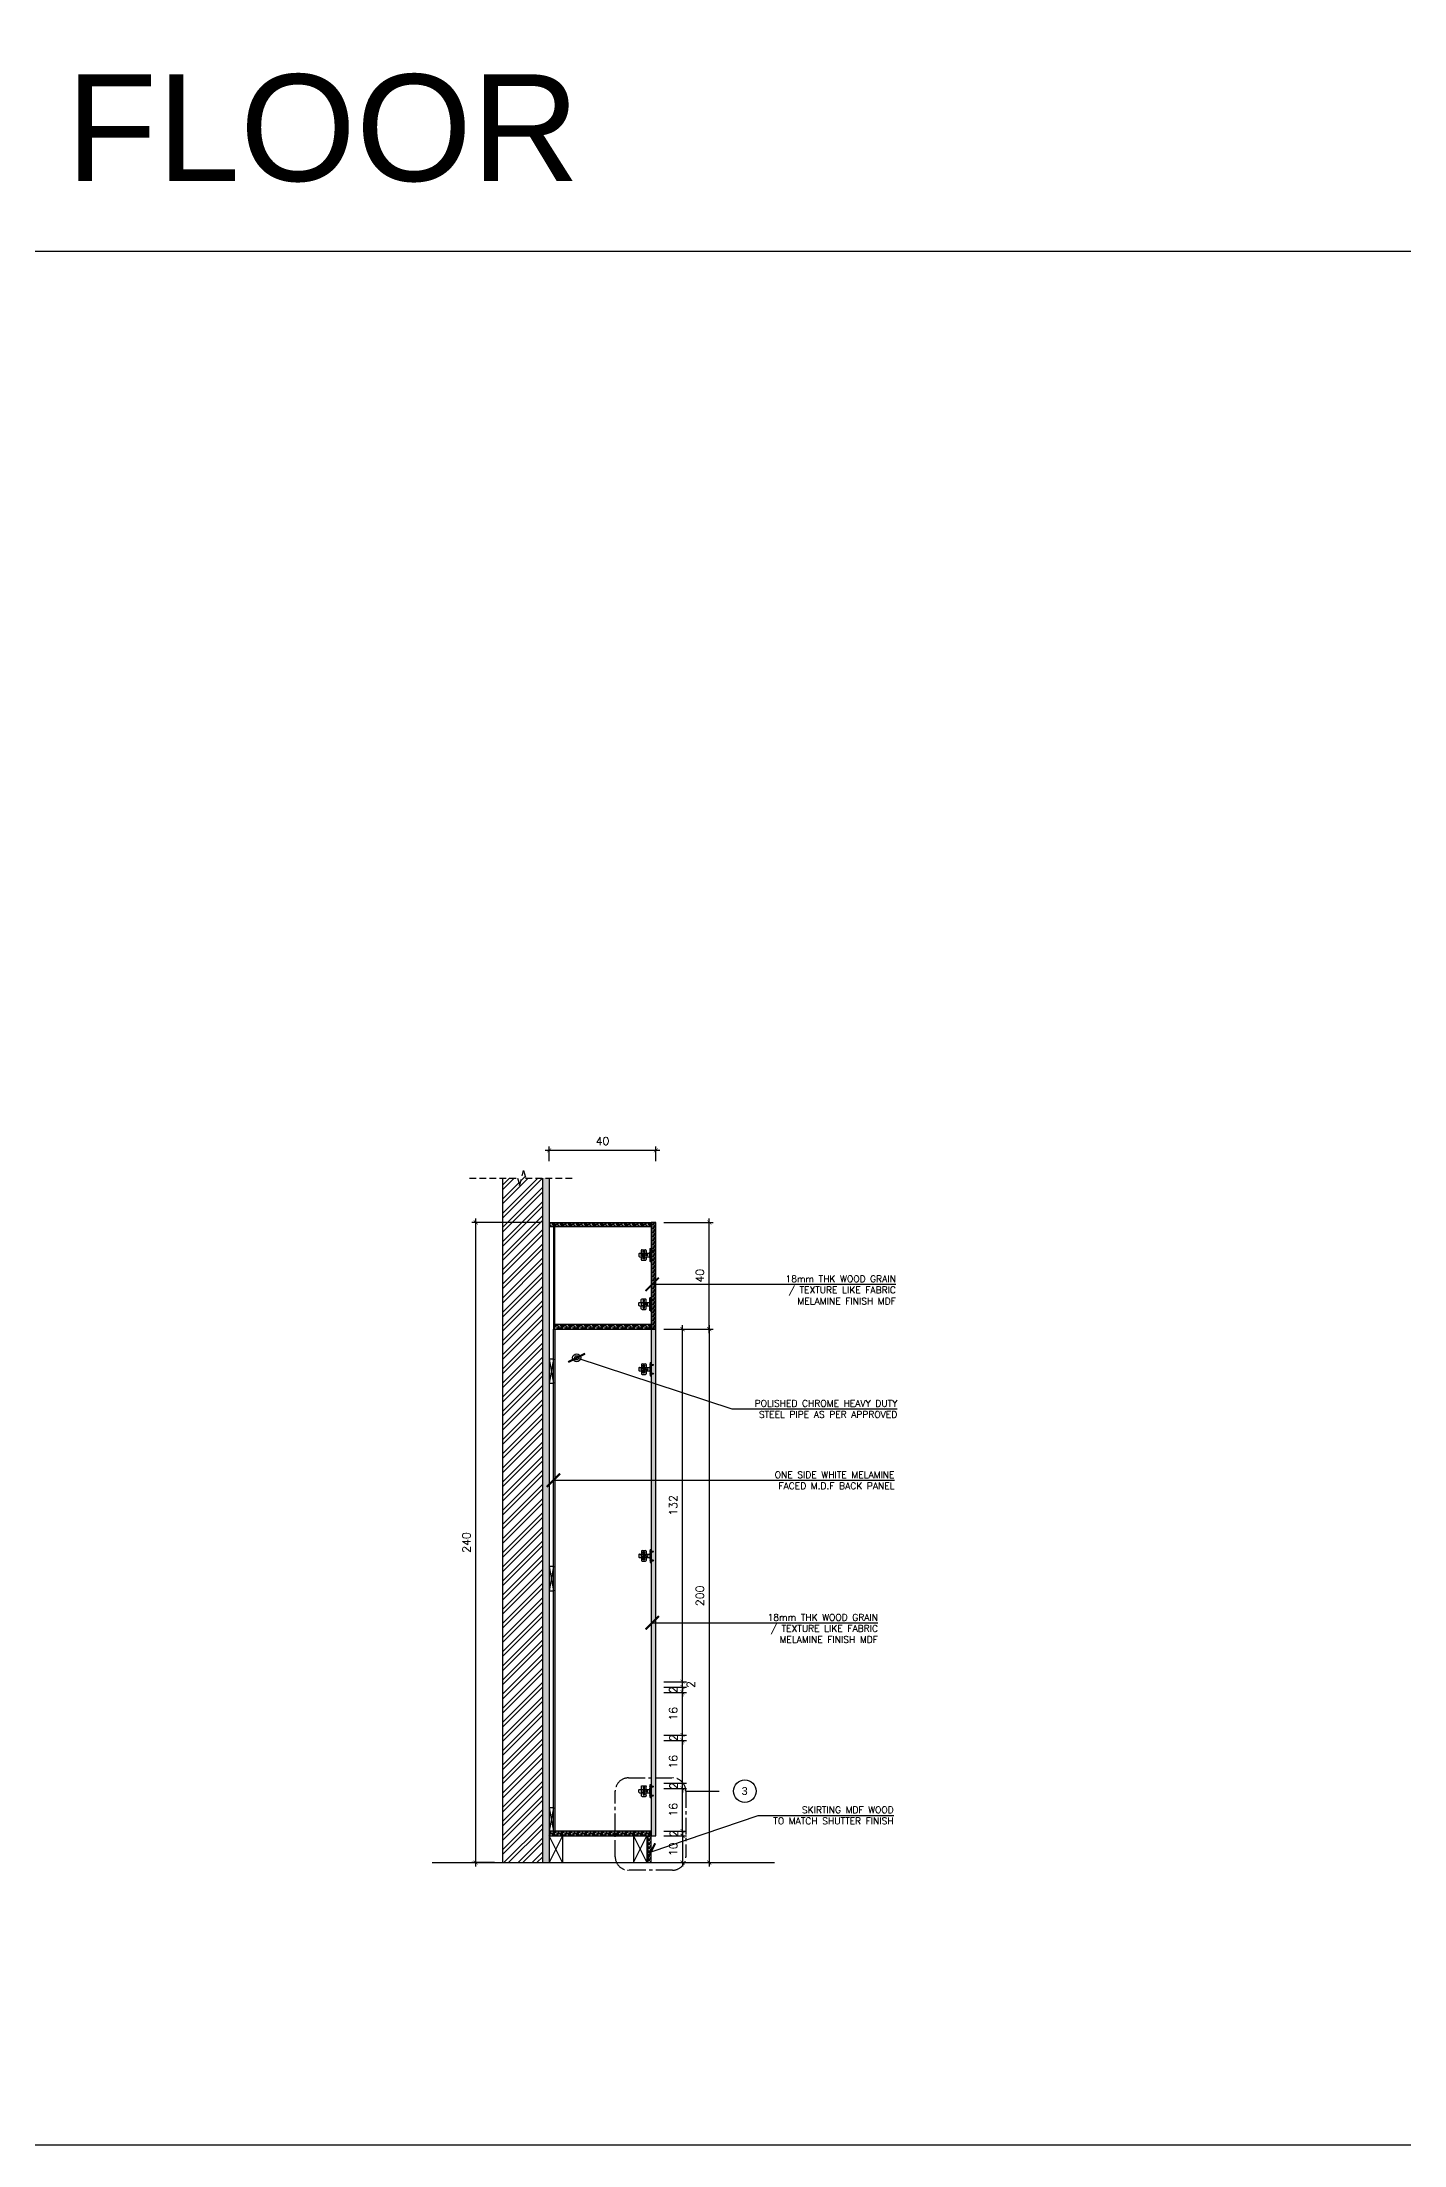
# Model space of a CAD drawing. Header units: centimetres. Extents: x -1287 to 4833, y -4090 to 0.
# Drawn here: x 3609 to 4120, y -2400 to -1612 of the extents above; entities that cross this region are included whole.
import ezdxf
from ezdxf.enums import TextEntityAlignment as Align

# ---------------------------------------------------------------- set-up
doc = ezdxf.new("R2010")
doc.units = ezdxf.units.CM
doc.header["$LTSCALE"] = 100
doc.header["$MEASUREMENT"] = 0
for name, pattern in [('CENTER', [2, 1.25, -0.25, 0.25, -0.25]), ('DASHDOT', [1, 0.5, -0.25, 0, -0.25]), ('HIDDEN', [0.375, 0.25, -0.125])]:
    doc.linetypes.add(name, pattern=pattern)
for name, color, linetype in [('CABINET', 4, 'Continuous'), ('DIM IN', 1, 'Continuous'), ('HATCH', 1, 'Continuous'), ('HIDDEN', 8, 'HIDDEN'), ('ID_TitleBlock-Text', 3, 'Continuous'), ('PLASTER', 8, 'Continuous'), ('SECTION LINE', 6, 'DASHDOT'), ('TEXT', 3, 'Continuous'), ('WALL SECTION Y-Y FOR XREF$0$TEXT', 3, 'Continuous'), ('WALL-03', 2, 'Continuous'), ('WALL-04', 1, 'Continuous')]:
    doc.layers.add(name, color=color, linetype=linetype)
doc.styles.add('ART', font='arial.ttf')
doc.styles.add('ROMANS', font='romans')
doc.styles.add('WALL SECTION Y-Y FOR XREF$0$ART', font='arial.ttf')
doc.styles.add('WALL SECTION Y-Y FOR XREF$0$PL18', font='romans.shx', dxfattribs={"height": 18})
doc.dimstyles.new('AS-17-100', dxfattribs={"dimtxt": 10, "dimasz": 5, "dimexe": 10, "dimexo": 10, "dimgap": 6, "dimtad": 1, "dimtoh": 1, "dimdec": 0, "dimdsep": 46, "dimtxsty": 'ROMANS', "dimblk1": 'ARCHTICK', "dimblk2": 'ARCHTICK', "dimsah": 1, "dimcen": 25, "dimdle": 10, "dimclrd": 1, "dimclre": 1, "dimclrt": 2, "dimadec": 0, "dimazin": 0, "dimtfac": 1, "dimtdec": 0, "dimtofl": 0, "dimtmove": 2, "dimatfit": 3, "dimldrblk": 'ARCHTICK', "dimfxl": 1, "dimtolj": 1, "dimtzin": 0, "dimarcsym": 0})
doc.dimstyles.new('WALL SECTION Y-Y FOR XREF$0$18-MH-100', dxfattribs={"dimtxt": 18, "dimasz": 12, "dimexe": 15, "dimexo": 15, "dimgap": 6, "dimtad": 1, "dimtoh": 1, "dimdec": 0, "dimzin": 0, "dimdsep": 46, "dimtxsty": 'WALL SECTION Y-Y FOR XREF$0$PL18', "dimblk1": 'WALL SECTION Y-Y FOR XREF$0$_ARCHTICK', "dimblk2": 'WALL SECTION Y-Y FOR XREF$0$_ARCHTICK', "dimsah": 1, "dimcen": 25, "dimdle": 15, "dimclrd": 1, "dimclre": 1, "dimclrt": 2, "dimadec": 0, "dimazin": 0, "dimtfac": 1, "dimtdec": 0, "dimtmove": 2, "dimatfit": 3, "dimldrblk": 'WALL SECTION Y-Y FOR XREF$0$_ARCHTICK', "dimfxl": 1, "dimtolj": 1, "dimtzin": 0, "dimarcsym": 0})
pattern_1 = [(180, (3426.5296, -1074.8663), (2e-16, 1.5), [2.5, -0.5]), (180, (3427.0296, -1074.3663), (2e-16, 1.5), [1.5, -0.375, 0.75, -0.375]), (180, (3427.7796, -1073.8663), (2e-16, 1.5), [2.5, -0.5])]

# ---------------------------------------------------------------- blocks, each defined once
blk = doc.blocks.new('_ARCHTICK')
at = {"color": 0, "linetype": 'ByBlock', "const_width": 0.15}
blk.add_lwpolyline([(-0.5, -0.5), (0.5, 0.5)], dxfattribs=at)
blk = doc.blocks.new('*D238')
at = {"layer": 'Defpoints', "color": 0, "transparency": 16777216}
for p in [(3839.3, -2284.12), (3839.3, -2294.12), (3849.3, -2294.12)]:
    blk.add_point(p, dxfattribs=at)
at = {"layer": 'DIM IN', "color": 1, "lineweight": -2, "transparency": 16777216}
for p, q in [((3842.3, -2284.12), (3850.8, -2284.12)), ((3849.3, -2282.62), (3849.3, -2295.62)), ((3842.3, -2294.12), (3850.8, -2294.12))]:
    blk.add_line(p, q, dxfattribs=at)
at = {"layer": 'DIM IN', "color": 1, "lineweight": -2, "transparency": 16777216, "xscale": 1.5, "yscale": 1.5, "zscale": 1.5}
for p, rotation in [((3849.3, -2284.12), 90), ((3849.3, -2294.12), 270)]:
    blk.add_blockref('_ARCHTICK', p, dxfattribs=dict(at, rotation=rotation))
at = {"layer": 'DIM IN', "color": 2, "transparency": 16777216, "insert": (3845.8, -2289.12), "char_height": 3, "attachment_point": 5, "rotation": 90, "style": 'ROMANS'}
blk.add_mtext('\\A1;10', dxfattribs=at)
blk = doc.blocks.new('*D239')
at = {"layer": 'Defpoints', "color": 0, "transparency": 16777216}
for p in [(3839.3, -2282.32), (3839.3, -2284.12), (3849.3, -2282.32)]:
    blk.add_point(p, dxfattribs=at)
at = {"layer": 'DIM IN', "color": 1, "lineweight": -2, "transparency": 16777216}
for p, q in [((3842.3, -2282.32), (3850.8, -2282.32)), ((3842.3, -2284.12), (3850.8, -2284.12)), ((3849.3, -2282.32), (3849.3, -2280.82)), ((3849.3, -2284.12), (3849.3, -2285.62))]:
    blk.add_line(p, q, dxfattribs=at)
at = {"layer": 'DIM IN', "color": 1, "lineweight": -2, "transparency": 16777216, "xscale": 1.5, "yscale": 1.5, "zscale": 1.5}
for p, rotation in [((3849.3, -2282.32), 270), ((3849.3, -2284.12), 90)]:
    blk.add_blockref('_ARCHTICK', p, dxfattribs=dict(at, rotation=rotation))
at = {"layer": 'DIM IN', "color": 2, "transparency": 16777216, "insert": (3845.99, -2283.22), "char_height": 3, "attachment_point": 5, "rotation": 90, "style": 'ROMANS'}
blk.add_mtext('\\A1;2', dxfattribs=at)
blk = doc.blocks.new('*D19')
at = {"layer": 'Defpoints', "color": 0, "transparency": 16777216}
for p in [(3839.3, -2266.32), (3849.3, -2266.32), (3839.3, -2282.32)]:
    blk.add_point(p, dxfattribs=at)
at = {"layer": 'DIM IN', "color": 1, "lineweight": -2, "transparency": 16777216}
for p, q in [((3842.3, -2266.32), (3850.8, -2266.32)), ((3849.3, -2283.82), (3849.3, -2264.82)), ((3842.3, -2282.32), (3850.8, -2282.32))]:
    blk.add_line(p, q, dxfattribs=at)
at = {"layer": 'DIM IN', "color": 1, "lineweight": -2, "transparency": 16777216, "xscale": 1.5, "yscale": 1.5, "zscale": 1.5}
for p, rotation in [((3849.3, -2266.32), 90), ((3849.3, -2282.32), 270)]:
    blk.add_blockref('_ARCHTICK', p, dxfattribs=dict(at, rotation=rotation))
at = {"layer": 'DIM IN', "color": 2, "transparency": 16777216, "insert": (3845.8, -2274.32), "char_height": 3, "attachment_point": 5, "rotation": 90, "style": 'ROMANS'}
blk.add_mtext('\\A1;16', dxfattribs=at)
blk = doc.blocks.new('*D20')
at = {"layer": 'Defpoints', "color": 0, "transparency": 16777216}
for p in [(3839.3, -2264.32), (3839.3, -2266.32), (3849.3, -2264.32)]:
    blk.add_point(p, dxfattribs=at)
at = {"layer": 'DIM IN', "color": 1, "lineweight": -2, "transparency": 16777216}
for p, q in [((3849.3, -2264.32), (3849.3, -2262.82)), ((3842.3, -2264.32), (3850.8, -2264.32)), ((3842.3, -2266.32), (3850.8, -2266.32)), ((3849.3, -2266.32), (3849.3, -2267.82))]:
    blk.add_line(p, q, dxfattribs=at)
at = {"layer": 'DIM IN', "color": 1, "lineweight": -2, "transparency": 16777216, "xscale": 1.5, "yscale": 1.5, "zscale": 1.5}
for p, rotation in [((3849.3, -2264.32), 270), ((3849.3, -2266.32), 90)]:
    blk.add_blockref('_ARCHTICK', p, dxfattribs=dict(at, rotation=rotation))
at = {"layer": 'DIM IN', "color": 2, "transparency": 16777216, "insert": (3845.96, -2265.32), "char_height": 3, "attachment_point": 5, "rotation": 90, "style": 'ROMANS'}
blk.add_mtext('\\A1;2', dxfattribs=at)
blk = doc.blocks.new('*D21')
at = {"layer": 'Defpoints', "color": 0, "transparency": 16777216}
for p in [(3839.3, -2248.32), (3849.3, -2248.32), (3839.3, -2264.32)]:
    blk.add_point(p, dxfattribs=at)
at = {"layer": 'DIM IN', "color": 1, "lineweight": -2, "transparency": 16777216}
for p, q in [((3849.3, -2265.82), (3849.3, -2246.82)), ((3842.3, -2248.32), (3850.8, -2248.32)), ((3842.3, -2264.32), (3850.8, -2264.32))]:
    blk.add_line(p, q, dxfattribs=at)
at = {"layer": 'DIM IN', "color": 1, "lineweight": -2, "transparency": 16777216, "xscale": 1.5, "yscale": 1.5, "zscale": 1.5}
for p, rotation in [((3849.3, -2248.32), 90), ((3849.3, -2264.32), 270)]:
    blk.add_blockref('_ARCHTICK', p, dxfattribs=dict(at, rotation=rotation))
at = {"layer": 'DIM IN', "color": 2, "transparency": 16777216, "insert": (3845.8, -2256.32), "char_height": 3, "attachment_point": 5, "rotation": 90, "style": 'ROMANS'}
blk.add_mtext('\\A1;16', dxfattribs=at)
blk = doc.blocks.new('*D22')
at = {"layer": 'Defpoints', "color": 0, "transparency": 16777216}
for p in [(3839.3, -2246.32), (3849.3, -2246.32), (3839.3, -2248.32)]:
    blk.add_point(p, dxfattribs=at)
at = {"layer": 'DIM IN', "color": 1, "lineweight": -2, "transparency": 16777216}
for p, q in [((3842.3, -2246.32), (3850.8, -2246.32)), ((3849.3, -2246.32), (3849.3, -2244.82)), ((3842.3, -2248.32), (3850.8, -2248.32)), ((3849.3, -2248.32), (3849.3, -2249.82))]:
    blk.add_line(p, q, dxfattribs=at)
at = {"layer": 'DIM IN', "color": 1, "lineweight": -2, "transparency": 16777216, "xscale": 1.5, "yscale": 1.5, "zscale": 1.5}
for p, rotation in [((3849.3, -2246.32), 270), ((3849.3, -2248.32), 90)]:
    blk.add_blockref('_ARCHTICK', p, dxfattribs=dict(at, rotation=rotation))
at = {"layer": 'DIM IN', "color": 2, "transparency": 16777216, "insert": (3845.93, -2247.32), "char_height": 3, "attachment_point": 5, "rotation": 90, "style": 'ROMANS'}
blk.add_mtext('\\A1;2', dxfattribs=at)
blk = doc.blocks.new('*D23')
at = {"layer": 'Defpoints', "color": 0, "transparency": 16777216}
for p in [(3839.3, -2230.32), (3849.3, -2230.32), (3839.3, -2246.32)]:
    blk.add_point(p, dxfattribs=at)
at = {"layer": 'DIM IN', "color": 1, "lineweight": -2, "transparency": 16777216}
for p, q in [((3842.3, -2230.32), (3850.8, -2230.32)), ((3849.3, -2247.82), (3849.3, -2228.82)), ((3842.3, -2246.32), (3850.8, -2246.32))]:
    blk.add_line(p, q, dxfattribs=at)
at = {"layer": 'DIM IN', "color": 1, "lineweight": -2, "transparency": 16777216, "xscale": 1.5, "yscale": 1.5, "zscale": 1.5}
for p, rotation in [((3849.3, -2230.32), 90), ((3849.3, -2246.32), 270)]:
    blk.add_blockref('_ARCHTICK', p, dxfattribs=dict(at, rotation=rotation))
at = {"layer": 'DIM IN', "color": 2, "transparency": 16777216, "insert": (3845.8, -2238.32), "char_height": 3, "attachment_point": 5, "rotation": 90, "style": 'ROMANS'}
blk.add_mtext('\\A1;16', dxfattribs=at)
blk = doc.blocks.new('*D24')
at = {"layer": 'Defpoints', "color": 0, "transparency": 16777216}
for p in [(3839.3, -2228.32), (3839.3, -2230.32), (3849.3, -2228.32)]:
    blk.add_point(p, dxfattribs=at)
at = {"layer": 'DIM IN', "color": 1, "lineweight": -2, "transparency": 16777216}
for p, q in [((3842.3, -2228.32), (3850.8, -2228.32)), ((3842.3, -2230.32), (3850.8, -2230.32)), ((3849.3, -2228.32), (3849.3, -2226.82)), ((3849.3, -2230.32), (3849.3, -2231.82))]:
    blk.add_line(p, q, dxfattribs=at)
at = {"layer": 'DIM IN', "color": 1, "lineweight": -2, "transparency": 16777216, "xscale": 1.5, "yscale": 1.5, "zscale": 1.5}
for p, rotation in [((3849.3, -2228.32), 270), ((3849.3, -2230.32), 90)]:
    blk.add_blockref('_ARCHTICK', p, dxfattribs=dict(at, rotation=rotation))
at = {"layer": 'DIM IN', "color": 2, "transparency": 16777216, "insert": (3845.84, -2229.32), "char_height": 3, "attachment_point": 5, "rotation": 90, "style": 'ROMANS'}
blk.add_mtext('\\A1;2', dxfattribs=at)
blk = doc.blocks.new('*D25')
at = {"layer": 'Defpoints', "color": 0, "transparency": 16777216}
for p in [(3839.3, -2226.32), (3839.3, -2228.32), (3849.3, -2226.32)]:
    blk.add_point(p, dxfattribs=at)
at = {"layer": 'DIM IN', "color": 1, "lineweight": -2, "transparency": 16777216}
for p, q in [((3842.3, -2226.32), (3850.8, -2226.32)), ((3842.3, -2228.32), (3850.8, -2228.32)), ((3849.3, -2226.32), (3849.3, -2224.82)), ((3849.3, -2228.32), (3849.3, -2229.82))]:
    blk.add_line(p, q, dxfattribs=at)
at = {"layer": 'DIM IN', "color": 1, "lineweight": -2, "transparency": 16777216, "xscale": 1.5, "yscale": 1.5, "zscale": 1.5}
for p, rotation in [((3849.3, -2226.32), 270), ((3849.3, -2228.32), 90)]:
    blk.add_blockref('_ARCHTICK', p, dxfattribs=dict(at, rotation=rotation))
at = {"layer": 'DIM IN', "color": 2, "transparency": 16777216, "insert": (3852.37, -2227.32), "char_height": 3, "attachment_point": 5, "rotation": 90, "style": 'ROMANS'}
blk.add_mtext('\\A1;2', dxfattribs=at)
blk = doc.blocks.new('*D26')
at = {"layer": 'Defpoints', "color": 0, "transparency": 16777216}
for p in [(3839.3, -2094.12), (3849.3, -2094.12), (3839.3, -2226.32)]:
    blk.add_point(p, dxfattribs=at)
at = {"layer": 'DIM IN', "color": 1, "lineweight": -2, "transparency": 16777216}
for p, q in [((3842.3, -2094.12), (3850.8, -2094.12)), ((3849.3, -2227.82), (3849.3, -2092.62)), ((3842.3, -2226.32), (3850.8, -2226.32))]:
    blk.add_line(p, q, dxfattribs=at)
at = {"layer": 'DIM IN', "color": 1, "lineweight": -2, "transparency": 16777216, "xscale": 1.5, "yscale": 1.5, "zscale": 1.5}
for p, rotation in [((3849.3, -2094.12), 90), ((3849.3, -2226.32), 270)]:
    blk.add_blockref('_ARCHTICK', p, dxfattribs=dict(at, rotation=rotation))
at = {"layer": 'DIM IN', "color": 2, "transparency": 16777216, "insert": (3845.8, -2160.22), "char_height": 3, "attachment_point": 5, "rotation": 90, "style": 'ROMANS'}
blk.add_mtext('\\A1;132', dxfattribs=at)
blk = doc.blocks.new('*D27')
at = {"layer": 'Defpoints', "color": 0, "transparency": 16777216}
for p in [(3839.3, -2094.12), (3839.3, -2294.12), (3859.3, -2294.12)]:
    blk.add_point(p, dxfattribs=at)
at = {"layer": 'DIM IN', "color": 1, "lineweight": -2, "transparency": 16777216}
for p, q in [((3842.3, -2094.12), (3860.8, -2094.12)), ((3859.3, -2092.62), (3859.3, -2295.62)), ((3842.3, -2294.12), (3860.8, -2294.12))]:
    blk.add_line(p, q, dxfattribs=at)
at = {"layer": 'DIM IN', "color": 1, "lineweight": -2, "transparency": 16777216, "xscale": 1.5, "yscale": 1.5, "zscale": 1.5}
for p, rotation in [((3859.3, -2094.12), 90), ((3859.3, -2294.12), 270)]:
    blk.add_blockref('_ARCHTICK', p, dxfattribs=dict(at, rotation=rotation))
at = {"layer": 'DIM IN', "color": 2, "transparency": 16777216, "insert": (3855.8, -2194.12), "char_height": 3, "attachment_point": 5, "rotation": 90, "style": 'ROMANS'}
blk.add_mtext('\\A1;200', dxfattribs=at)
blk = doc.blocks.new('*D28')
at = {"layer": 'Defpoints', "color": 0, "transparency": 16777216}
for p in [(3839.3, -2054.12), (3859.3, -2054.12), (3839.3, -2094.12)]:
    blk.add_point(p, dxfattribs=at)
at = {"layer": 'DIM IN', "color": 1, "lineweight": -2, "transparency": 16777216}
for p, q in [((3842.3, -2054.12), (3860.8, -2054.12)), ((3859.3, -2095.62), (3859.3, -2052.62)), ((3842.3, -2094.12), (3860.8, -2094.12))]:
    blk.add_line(p, q, dxfattribs=at)
at = {"layer": 'DIM IN', "color": 1, "lineweight": -2, "transparency": 16777216, "xscale": 1.5, "yscale": 1.5, "zscale": 1.5}
for p, rotation in [((3859.3, -2054.12), 90), ((3859.3, -2094.12), 270)]:
    blk.add_blockref('_ARCHTICK', p, dxfattribs=dict(at, rotation=rotation))
at = {"layer": 'DIM IN', "color": 2, "transparency": 16777216, "insert": (3855.8, -2074.12), "char_height": 3, "attachment_point": 5, "rotation": 90, "style": 'ROMANS'}
blk.add_mtext('\\A1;40', dxfattribs=at)
blk = doc.blocks.new('*D240')
at = {"layer": 'Defpoints', "color": 0, "transparency": 16777216}
for p in [(3771.8, -2054.12), (3799.3, -2054.12), (3781.8, -2294.12)]:
    blk.add_point(p, dxfattribs=at)
at = {"layer": 'DIM IN', "color": 1, "lineweight": -2, "transparency": 16777216}
for p, q in [((3796.3, -2054.12), (3770.3, -2054.12)), ((3771.8, -2295.62), (3771.8, -2052.62)), ((3778.8, -2294.12), (3770.3, -2294.12))]:
    blk.add_line(p, q, dxfattribs=at)
at = {"layer": 'DIM IN', "color": 1, "lineweight": -2, "transparency": 16777216, "xscale": 1.5, "yscale": 1.5, "zscale": 1.5}
for p, rotation in [((3771.8, -2054.12), 90), ((3771.8, -2294.12), 270)]:
    blk.add_blockref('_ARCHTICK', p, dxfattribs=dict(at, rotation=rotation))
at = {"layer": 'DIM IN', "color": 2, "transparency": 16777216, "insert": (3768.3, -2174.12), "char_height": 3, "attachment_point": 5, "rotation": 90, "style": 'ROMANS'}
blk.add_mtext('\\A1;240', dxfattribs=at)
blk = doc.blocks.new('hinge side')
at = {"layer": 'CABINET'}
h = blk.add_hatch(dxfattribs=at)
h.set_pattern_fill('ANSI31', color=8, scale=14, style=0)
h.set_pattern_definition([(45, (-4538.1162, 12533.7443), (-1.23743687, 1.23743687), [])])
h.paths.add_polyline_path([(7.4, 49), (8.9, 47.7), (7.4, 46.1), (0, 46.1), (0, 49)])
h = blk.add_hatch(dxfattribs=at)
h.set_pattern_fill('ANSI31', color=8, scale=14, style=0)
h.set_pattern_definition([(315, (477476.8924, -3826.8505), (-1.237436867, -1.237436867), [])])
h.paths.add_polyline_path([(0, 9.2), (0, 12.1), (7.4, 12.1), (8.9, 10.4), (7.4, 9.2)])
at = {"layer": 'CABINET', "color": 8}
for p, q in [((-50.9, 34.1), (-50.9, 24.1)), ((-48.9, 36.1), (-6.1, 36.1)), ((-48.9, 22.1), (-6.1, 22.1)), ((-40.9, 48.1), (-40.9, 36.1)), ((-40.9, 22.1), (-40.9, 10.1)), ((-37.9, 51.1), (-23.9, 51.1)), ((-37.9, 7.1), (-23.9, 7.1)), ((-31.9, 43.9), (-31, 44.5)), ((-31.3, 43), (-31.9, 43.9)), ((-31.9, 16.4), (-31, 17.1)), ((-31.3, 15.6), (-31.9, 16.4)), ((-31, 44.5), (-30.4, 43.7)), ((-31, 17.1), (-30.4, 16.3)), ((-30, 41.3), (-30.6, 42.1)), ((-30, 13.9), (-30.6, 14.7)), ((-29.1, 42), (-30, 41.3)), ((-29.1, 14.6), (-30, 13.9)), ((-29.7, 42.8), (-29.1, 42)), ((-29.7, 15.3), (-29.1, 14.6)), ((-28.8, 30.5), (-27.7, 30.5)), ((-28.8, 29.5), (-28.8, 30.5)), ((-28.8, 27.3), (-28.8, 28.3)), ((-27.7, 27.3), (-28.8, 27.3)), ((-27.7, 30.5), (-27.7, 29.5)), ((-27.7, 28.3), (-27.7, 27.3)), ((-20.9, 48.1), (-20.9, 36.1)), ((-20.9, 22.1), (-20.9, 10.1)), ((-18.1, 30.6), (-17, 30.6)), ((-18.1, 29.5), (-18.1, 30.6)), ((-18.1, 27.4), (-18.1, 28.4)), ((-17, 27.4), (-18.1, 27.4)), ((-17, 30.6), (-17, 29.5)), ((-17, 28.4), (-17, 27.4)), ((-5, 55.1), (-5, 3.1)), ((-4, 50.9), (-5, 50.9)), ((-5, 44.1), (-4, 44.1)), ((-5, 14.1), (-4, 14.1)), ((-4, 7.3), (-5, 7.3)), ((-4, 56.1), (0, 56.1)), ((-4, 44.1), (-4, 50.9)), ((-4, 50.6), (-2.4, 49)), ((-4, 44.4), (-2.4, 46.1)), ((-4, 14.1), (-4, 7.3)), ((-4, 13.7), (-2.4, 12.1)), ((-4, 7.5), (-2.4, 9.2)), ((-4, 2.1), (0, 2.1)), ((-2.4, 49), (7.4, 49)), ((-2.4, 46.1), (7.4, 46.1)), ((-2.4, 12.1), (7.4, 12.1)), ((-2.4, 9.2), (7.4, 9.2)), ((0, 58.1), (0, 4.1)), ((0, 0), (0, 54)), ((7.4, 49), (8.9, 47.7)), ((7.4, 46.1), (8.9, 47.7)), ((7.4, 12.1), (8.9, 10.4)), ((7.4, 9.2), (8.9, 10.4))]:
    blk.add_line(p, q, dxfattribs=at)
blk.add_lwpolyline([(-38.2, 32.7), (-28.4, 32.7, -0.414214), (-24.9, 29.2), (-24.9, 28.9, -0.414214), (-28.4, 25.4), (-38.2, 25.4, -0.414214), (-41.7, 28.9), (-41.7, 29.2, -0.414214)], format="xyb", close=True, dxfattribs=at)
for points in [[(-30.6, 42.1), (-32.8, 40.4), (-33.5, 41.3), (-31.3, 43)], [(-30.6, 14.7), (-32.8, 12.9), (-33.5, 13.9), (-31.3, 15.6)], [(-28.8, 28.3), (-31.6, 28.3), (-31.6, 29.5), (-28.8, 29.5)], [(-30.4, 43.7), (-28.4, 45.2), (-27.7, 44.3), (-29.7, 42.8)], [(-30.4, 16.3), (-28.4, 17.8), (-27.7, 16.9), (-29.7, 15.3)], [(-27.7, 29.5), (-25.2, 29.5), (-25.2, 28.3), (-27.7, 28.3)], [(-18.1, 28.4), (-21, 28.4), (-21, 29.5), (-18.1, 29.5)], [(-17, 29.5), (-14.5, 29.5), (-14.5, 28.4), (-17, 28.4)]]:
    blk.add_lwpolyline(points, dxfattribs=at)
blk.add_lwpolyline([(-5, 41.3), (-6.1, 41.3), (-6.1, 16.9), (-5, 16.9)], close=True, dxfattribs=at)
for centre in [(-30.6, 42.8), (-30.6, 15.4), (-28.4, 28.9), (-17.7, 29)]:
    blk.add_circle(centre, 3.42, dxfattribs=at)
for centre, radius, start, end in [((-48.9, 34.1), 2, 90, 180), ((-48.9, 24.1), 2, 180, 270), ((-37.9, 48.1), 3, 90, 180), ((-37.9, 10.1), 3, 180, 270), ((-23.9, 48.1), 3, 0, 90), ((-23.9, 10.1), 3, 270, 0), ((6.1, 47.5), 11.6, 162.90975, 197.09025), ((6.1, 10.7), 11.6, 162.90975, 197.09025), ((-4, 55.1), 1, 90, 180), ((-4, 3.1), 1, 180, 270)]:
    blk.add_arc(centre, radius, start, end, dxfattribs=at)
blk = doc.blocks.new('WALL SECTION Y-Y FOR XREF$0$_ARCHTICK')
at = {"color": 0, "linetype": 'ByBlock', "const_width": 0.15}
blk.add_lwpolyline([(-0.5, -0.5), (0.5, 0.5)], dxfattribs=at)
blk = doc.blocks.new('*D63')
at = {"layer": 'Defpoints', "color": 0, "transparency": 16777216}
for p in [(3799.3, -2027.07), (3799.3, -2034.1), (3839.3, -2034.1)]:
    blk.add_point(p, dxfattribs=at)
at = {"layer": 'DIM IN', "color": 1, "lineweight": -2, "transparency": 16777216}
for p, q in [((3799.3, -2031.1), (3799.3, -2025.57)), ((3839.3, -2031.1), (3839.3, -2025.57)), ((3840.8, -2027.07), (3797.8, -2027.07))]:
    blk.add_line(p, q, dxfattribs=at)
at = {"layer": 'DIM IN', "color": 1, "lineweight": -2, "transparency": 16777216, "xscale": 1.5, "yscale": 1.5, "zscale": 1.5, "rotation": 180}
blk.add_blockref('_ARCHTICK', (3799.3, -2027.07), dxfattribs=at)
at = {"layer": 'DIM IN', "color": 1, "lineweight": -2, "transparency": 16777216, "xscale": 1.5, "yscale": 1.5, "zscale": 1.5}
blk.add_blockref('_ARCHTICK', (3839.3, -2027.07), dxfattribs=at)
at = {"layer": 'DIM IN', "color": 2, "transparency": 16777216, "insert": (3819.3, -2023.57), "char_height": 3, "attachment_point": 5, "style": 'ROMANS'}
blk.add_mtext('\\A1;40', dxfattribs=at)

msp = doc.modelspace()

# ---------------------------------------------------------------- hatches: boundary and pattern name
at = {"layer": 'HATCH'}
h = msp.add_hatch(dxfattribs=at)
h.set_pattern_fill('ANSI32', color=256, scale=10)
h.set_pattern_definition([(45, (3446.5296, -1054.8663), (-2.65165, 2.65165), []), (45, (3448.2974, -1054.8663), (-2.65165, 2.65165), [])])
h.paths.add_polyline_path([(3796.8, -2037.49), (3790.49, -2037.49), (3789.74, -2034.69), (3788.24, -2040.29), (3787.49, -2037.49), (3781.8, -2037.49), (3781.8, -2294.12), (3796.8, -2294.12)])
h = msp.add_hatch(dxfattribs=at)
h.set_pattern_fill('AR-SAND', color=256, scale=0.5)
h.set_pattern_definition([(37.5, (3446.5296, -1054.8663), (-0.0314967, 0.9634119), [0, -0.76, 0, -0.85, 0, -0.8125]), (7.5, (3446.5296, -1054.8663), (0.8848884, 1.411073), [0, -0.41, 0, -0.685, 0, -0.2625]), (327.5, (3445.9146, -1054.8663), (1.55707093, 0.0028295), [0, -0.25, 0, -0.9, 0, -1.175]), (317.5, (3445.9146, -1054.8663), (1.5030633, 0.4388378), [0, -0.125, 0, -0.59, 0, -0.675])])
h.paths.add_polyline_path([(3799.3, -2037.49), (3796.8, -2037.49), (3796.8, -2294.12), (3799.3, -2294.12)])
h = msp.add_hatch(dxfattribs=at)
h.set_pattern_fill('GOST_WOOD', color=256, scale=0.25, angle=90)
h.set_pattern_definition(pattern_1)
h.paths.add_polyline_path([(3799.3, -2055.75), (3837.58, -2055.75), (3837.58, -2054.12), (3799.3, -2054.12)])
h = msp.add_hatch(dxfattribs=at)
h.set_pattern_fill('GOST_WOOD', color=256, scale=0.25, angle=90)
h.set_pattern_definition([(180, (3446.5296, -1054.8663), (2e-16, 1.5), [2.5, -0.5]), (180, (3447.0296, -1054.3663), (2e-16, 1.5), [1.5, -0.375, 0.75, -0.375]), (180, (3447.7796, -1053.8663), (2e-16, 1.5), [2.5, -0.5])])
h.paths.add_polyline_path([(3801.47, -2281.92), (3800.93, -2281.92), (3800.93, -2055.75), (3801.47, -2055.75)])
h = msp.add_hatch(dxfattribs=at)
h.set_pattern_fill('GOST_WOOD', color=256, scale=0.25, angle=90)
h.set_pattern_definition(pattern_1)
h.paths.add_polyline_path([(3839.3, -2094.12), (3839.3, -2054.12), (3837.58, -2054.12), (3837.58, -2094.12)])
h = msp.add_hatch(dxfattribs=at)
h.set_pattern_fill('GOST_WOOD', color=256, scale=0.25, angle=90)
h.set_pattern_definition([(180, (3426.5296, -1079.7268), (2e-16, 1.5), [2.5, -0.5]), (180, (3427.0296, -1079.2268), (2e-16, 1.5), [1.5, -0.375, 0.75, -0.375]), (180, (3427.7796, -1078.7268), (2e-16, 1.5), [2.5, -0.5])])
h.paths.add_polyline_path([(3837.58, -2092.32), (3801.47, -2092.32), (3801.47, -2094.12), (3837.58, -2094.12)])
h = msp.add_hatch(dxfattribs=at)
h.set_pattern_fill('GOST_WOOD', color=256, scale=0.25, angle=90)
h.set_pattern_definition([(180, (2694.3264, -1629.477), (2e-16, 1.5), [2.5, -0.5]), (180, (2694.8264, -1628.977), (2e-16, 1.5), [1.5, -0.375, 0.75, -0.375]), (180, (2695.5764, -1628.477), (2e-16, 1.5), [2.5, -0.5])])
h.paths.add_polyline_path([(3839.3, -2094.12), (3837.58, -2094.12), (3837.58, -2107.32), (3838.49, -2107.32), (3838.25, -2107.59), (3837.58, -2107.59), (3837.58, -2110.66), (3838.56, -2110.66), (3838.25, -2110.93), (3837.58, -2110.93), (3837.58, -2177.32), (3838.49, -2177.32), (3838.25, -2177.59), (3837.58, -2177.59), (3837.58, -2180.66), (3838.56, -2180.66), (3838.25, -2180.93), (3837.58, -2180.93), (3837.58, -2265.51), (3838.49, -2265.51), (3838.25, -2265.78), (3837.58, -2265.78), (3837.58, -2268.85), (3838.56, -2268.85), (3838.25, -2269.12), (3837.58, -2269.12), (3837.58, -2284.12), (3839.3, -2284.12)])
h = msp.add_hatch(dxfattribs=at)
h.set_pattern_fill('GOST_WOOD', color=256, scale=0.25, angle=90)
h.set_pattern_definition([(180, (3426.5296, -1054.8663), (2e-16, 1.5), [2.5, -0.5]), (180, (3427.0296, -1054.3663), (2e-16, 1.5), [1.5, -0.375, 0.75, -0.375]), (180, (3427.7796, -1053.8663), (2e-16, 1.5), [2.5, -0.5])])
h.paths.add_polyline_path([(3837.49, -2282.32), (3799.3, -2282.32), (3799.3, -2284.12), (3837.49, -2284.12)])
h = msp.add_hatch(dxfattribs=at)
h.set_pattern_fill('GOST_WOOD', color=256, scale=0.25, angle=90)
h.set_pattern_definition([(180, (3431.5296, -1054.8663), (2e-16, 1.5), [2.5, -0.5]), (180, (3432.0296, -1054.3663), (2e-16, 1.5), [1.5, -0.375, 0.75, -0.375]), (180, (3432.7796, -1053.8663), (2e-16, 1.5), [2.5, -0.5])])
h.paths.add_polyline_path([(3837.49, -2284.12), (3835.86, -2284.12), (3835.86, -2294.12), (3837.49, -2294.12)])

# ---------------------------------------------------------------- linework, layer by layer
at = {"layer": 'CABINET', "color": 2}
for p, q in [((3837.58, -2092.32), (3801.47, -2092.32)), ((3837.49, -2282.32), (3799.3, -2282.32)), ((3799.3, -2284.12), (3837.49, -2284.12)), ((3837.49, -2284.12), (3837.49, -2282.32))]:
    msp.add_line(p, q, dxfattribs=at)
for points in [[(3799.3, -2054.12), (3837.58, -2054.12)], [(3837.58, -2055.75), (3799.3, -2055.75)], [(3801.47, -2094.12), (3837.58, -2094.12)], [(3835.86, -2284.12), (3835.86, -2294.12)], [(3837.49, -2294.12), (3837.49, -2284.12)]]:
    msp.add_lwpolyline(points, dxfattribs=at)
at = {"layer": 'CABINET', "color": 1}
for points in [[(3800.93, -2055.75), (3800.93, -2094.12), (3801.47, -2094.12), (3801.47, -2055.75)], [(3800.93, -2282.32), (3800.93, -2094.12), (3801.47, -2094.12), (3801.47, -2282.32)]]:
    msp.add_lwpolyline(points, dxfattribs=at)
at = {"layer": 'CABINET', "color": 2}
for points in [[(3839.3, -2094.12), (3839.3, -2054.12), (3837.58, -2054.12), (3837.58, -2094.12)], [(3839.3, -2094.12), (3837.58, -2094.12), (3837.58, -2284.12), (3839.3, -2284.12)]]:
    msp.add_lwpolyline(points, close=True, dxfattribs=at)
at = {"layer": 'CABINET', "color": 1}
for radius in [1.5, 0.75]:
    msp.add_circle((3809.62, -2104.87), radius, dxfattribs=at)
at = {"layer": 'HIDDEN'}
for p, q in [((3800.93, -2105.32), (3799.3, -2114.38)), ((3799.3, -2105.32), (3800.93, -2114.38)), ((3800.93, -2183.16), (3799.3, -2192.22)), ((3799.3, -2183.16), (3800.93, -2192.22)), ((3800.93, -2273.66), (3799.3, -2282.32)), ((3799.3, -2273.66), (3800.93, -2282.32)), ((3804.3, -2284.12), (3799.3, -2294.12)), ((3804.3, -2294.12), (3799.3, -2284.12)), ((3830.86, -2284.12), (3835.86, -2294.12)), ((3830.86, -2294.12), (3835.86, -2284.12))]:
    msp.add_line(p, q, dxfattribs=at)
for points in [[(3800.93, -2105.32), (3799.3, -2105.32)], [(3799.3, -2114.38), (3800.93, -2114.38)], [(3800.93, -2183.16), (3799.3, -2183.16)], [(3799.3, -2192.22), (3800.93, -2192.22)], [(3800.93, -2273.66), (3799.3, -2273.66)], [(3804.3, -2284.12), (3804.3, -2294.12)], [(3830.86, -2284.12), (3830.86, -2294.12)]]:
    msp.add_lwpolyline(points, dxfattribs=at)
at = {"layer": 'ID_TitleBlock-Text'}
msp.add_line((4317.84, -1690), (2848.46, -1690), dxfattribs=at)
msp.add_lwpolyline([(2848.46, -2400), (4317.84, -2400), (4317.84, -1600), (2848.46, -1600)], close=True, dxfattribs=at)
at = {"layer": 'PLASTER', "color": 1}
msp.add_line((3799.3, -2037.49), (3799.3, -2294.12), dxfattribs=at)
at = {"layer": 'SECTION LINE', "color": 1, "ltscale": 0.25}
msp.add_lwpolyline([(3850.54, -2267.36), (3868.37, -2267.36)], dxfattribs=at)
at = {"layer": 'SECTION LINE', "color": 2, "linetype": 'Continuous'}
msp.add_circle((3872.62, -2267.36), 4.25, dxfattribs=at)
at = {"layer": 'WALL-03'}
for p, q in [((3781.8, -2037.49), (3781.8, -2294.12)), ((3796.8, -2037.49), (3796.8, -2294.12)), ((3755.52, -2294.12), (3883.72, -2294.12))]:
    msp.add_line(p, q, dxfattribs=at)
at = {"layer": 'WALL-03', "linetype": 'CENTER', "ltscale": 0.05}
msp.add_lwpolyline([(3829.08, -2262.36), (3845.54, -2262.36, -0.414214), (3850.54, -2267.36), (3850.54, -2291.98, -0.414214), (3845.54, -2296.98), (3829.08, -2296.98, -0.414214), (3824.08, -2291.98), (3824.08, -2267.36, -0.414214)], format="xyb", close=True, dxfattribs=at)
at = {"layer": 'WALL-04', "linetype": 'HIDDEN', "ltscale": 0.1}
msp.add_lwpolyline([(3769.49, -2037.49), (3787.49, -2037.49), (3788.24, -2040.29), (3789.74, -2034.69), (3790.49, -2037.49), (3808.49, -2037.49)], dxfattribs=at)

# ---------------------------------------------------------------- block references
at = {"layer": 'CABINET', "color": 1, "xscale": 0.09057715751454949, "yscale": 0.09057715751454949, "zscale": 0.09057715751454949}
for p in [(3837.54, -2068.95), (3837.58, -2111.76), (3837.58, -2181.76)]:
    msp.add_blockref('hinge side', p, dxfattribs=at)
at = {"layer": 'CABINET', "color": 1, "xscale": -0.09057715751454949, "yscale": 0.09057715751454949, "zscale": 0.09057715751454949, "rotation": 180}
for p in [(3837.54, -2082.11), (3837.58, -2264.68)]:
    msp.add_blockref('hinge side', p, dxfattribs=at)

# ---------------------------------------------------------------- texts
at = {"layer": 'SECTION LINE', "color": 2, "style": 'ART'}
msp.add_text('3', height=2.95, dxfattribs=at).set_placement((3872.56, -2267.29), align=Align.MIDDLE_CENTER)
at = {"layer": 'TEXT', "style": 'ART'}
msp.add_text('CABINET  - 1st FLOOR', height=40, dxfattribs=at).set_placement((3220.86, -1663.63, 0))
at = {"layer": 'TEXT', "char_height": 2.5, "attachment_point": 3, "style": 'ROMANS'}
for s, insert in [('18mm THK WOOD GRAIN \\P/ TEXTURE LIKE FABRIC \\PMELAMINE FINISH MDF', (3929.22, -2074)), ('POLISHED CHROME HEAVY DUTY \\PSTEEL PIPE AS PER APPROVED', (3929.76, -2120.69)), ('ONE SIDE WHITE MELAMINE \\PFACED M.D.F BACK PANEL', (3928.74, -2147.47)), ('18mm THK WOOD GRAIN \\P/ TEXTURE LIKE FABRIC \\PMELAMINE FINISH MDF', (3922.51, -2200.93)), ('SKIRTING MDF WOOD\\PTO MATCH SHUTTER FINISH', (3928.41, -2273.11))]:
    msp.add_mtext_dynamic_manual_height_columns(s, width=108.9032, gutter_width=100, heights=[0], dxfattribs=dict(at, insert=insert))

# ---------------------------------------------------------------- dimensions: what is measured, and where the dimension line sits
at = {"layer": 'DIM IN'}
dim = msp.add_linear_dim(base=(3799.3, -2027.07), p1=(3839.3, -2034.1), p2=(3799.3, -2034.1), dimstyle='AS-17-100', override={"dimtxt": 3, "dimasz": 1.5, "dimexe": 1.5, "dimexo": 3, "dimgap": 2, "dimdle": 1.5}, dxfattribs=at)
dim.commit()
dim.dimension.update_dxf_attribs({"geometry": '*D63', "text_midpoint": (3819.3, -2023.57)})
for base, p1, p2, picture, middle in [((3771.8, -2054.12), (3781.8, -2294.12), (3799.3, -2054.12), '*D240', (3768.3, -2174.12)), ((3859.3, -2054.12), (3839.3, -2094.12), (3839.3, -2054.12), '*D28', (3855.8, -2074.12)), ((3849.3, -2094.12), (3839.3, -2226.32), (3839.3, -2094.12), '*D26', (3845.8, -2160.22)), ((3859.3, -2294.12), (3839.3, -2094.12), (3839.3, -2294.12), '*D27', (3855.8, -2194.12)), ((3849.3, -2230.32), (3839.3, -2246.32), (3839.3, -2230.32), '*D23', (3845.8, -2238.32)), ((3849.3, -2248.32), (3839.3, -2264.32), (3839.3, -2248.32), '*D21', (3845.8, -2256.32)), ((3849.3, -2266.32), (3839.3, -2282.32), (3839.3, -2266.32), '*D19', (3845.8, -2274.32)), ((3849.3, -2294.12), (3839.3, -2284.12), (3839.3, -2294.12), '*D238', (3845.8, -2289.12))]:
    dim = msp.add_linear_dim(base=base, p1=p1, p2=p2, angle=90, dimstyle='AS-17-100', override={"dimtxt": 3, "dimasz": 1.5, "dimexe": 1.5, "dimexo": 3, "dimgap": 2, "dimdle": 1.5}, dxfattribs=at)
    dim.commit()
    dim.dimension.update_dxf_attribs({"geometry": picture, "text_midpoint": middle})
for base, p1, p2, picture, middle in [((3849.3, -2226.32), (3839.3, -2228.32), (3839.3, -2226.32), '*D25', (3852.37, -2227.32)), ((3849.3, -2228.32), (3839.3, -2230.32), (3839.3, -2228.32), '*D24', (3845.84, -2229.32)), ((3849.3, -2246.32), (3839.3, -2248.32), (3839.3, -2246.32), '*D22', (3845.93, -2247.32)), ((3849.3, -2264.32), (3839.3, -2266.32), (3839.3, -2264.32), '*D20', (3845.96, -2265.32)), ((3849.3, -2282.32), (3839.3, -2284.12), (3839.3, -2282.32), '*D239', (3845.99, -2283.22))]:
    dim = msp.add_linear_dim(base=base, p1=p1, p2=p2, angle=90, dimstyle='AS-17-100', override={"dimtxt": 3, "dimasz": 1.5, "dimexe": 1.5, "dimexo": 3, "dimgap": 2, "dimdle": 1.5}, dxfattribs=at)
    dim.commit()
    dim.dimension.update_dxf_attribs({"geometry": picture, "text_midpoint": middle, "dimtype": 160})

# ---------------------------------------------------------------- leaders
at = {"layer": 'WALL SECTION Y-Y FOR XREF$0$TEXT'}
for points in [[(3837.92, -2077.31), (3872.77, -2077.31), (3929.22, -2077.31)], [(3809.62, -2104.87), (3867.7, -2124), (3929.76, -2124)], [(3800.9, -2150.78), (3888.19, -2150.78), (3928.74, -2150.78)], [(3837.92, -2204.24), (3872.77, -2204.24), (3922.51, -2204.24)], [(3837.49, -2290.04), (3877.69, -2276.43), (3928.41, -2276.43)]]:
    msp.add_leader(points, dimstyle='WALL SECTION Y-Y FOR XREF$0$18-MH-100', override={"dimasz": 5, "dimtad": 0, "dimtxsty": 'WALL SECTION Y-Y FOR XREF$0$ART'}, dxfattribs=at)

doc.saveas('drawing.dxf')
